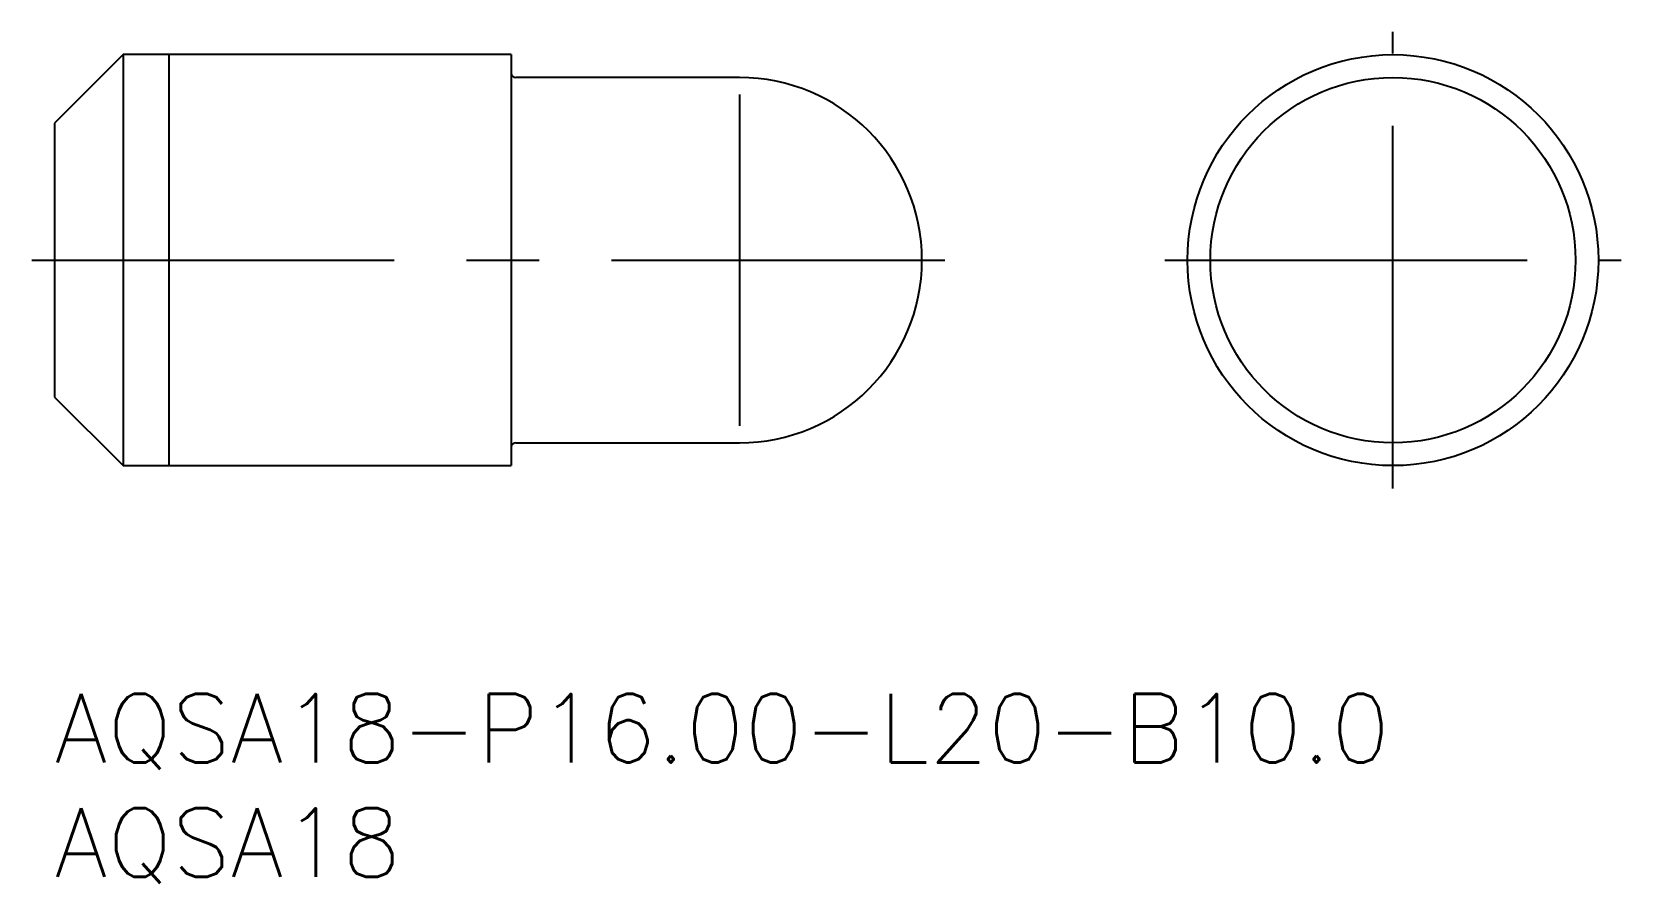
# Model space of a CAD drawing. Extents: x -1 to 68.6, y -8.3 to 29.
import ezdxf

# ---------------------------------------------------------------- set-up
doc = ezdxf.new("R2010")
doc.units = 0
doc.header["$LTSCALE"] = 0.5
doc.linetypes.add('CENTER', pattern=[50.8, 31.75, -6.35, 6.35, -6.35])
for name, color, linetype in [('MSM_CENTER', 1, 'CENTER'), ('MSM_CONTINUOUS', 7, 'CONTINUOUS'), ('MSM_NARROW', 5, 'CONTINUOUS'), ('MSM_PART_NUMBER', 7, 'CONTINUOUS')]:
    doc.layers.add(name, color=color, linetype=linetype)
doc.styles.get("Standard").update_dxf_attribs({"font": 'txt.shx', "height": 1, "bigfont": 'bigfont.shx'})

# ---------------------------------------------------------------- blocks, each defined once
blk = doc.blocks.new('*U13')
at = {"layer": 'MSM_PART_NUMBER'}
blk.add_text('AQSA18-P16.00-L20-B10.0', height=3, dxfattribs=at).set_placement((0, -3))
blk = doc.blocks.new('*U14')
at = {"layer": 'MSM_PART_NUMBER'}
blk.add_text('AQSA18', height=3, dxfattribs=at).set_placement((0, -8))

msp = doc.modelspace()

# ---------------------------------------------------------------- linework, layer by layer
at = {"layer": 'MSM_CENTER'}
for p, q in [((58.636, 9), (58.636, 29)), ((-1, 19), (39, 19)), ((48.636, 19), (68.636, 19))]:
    msp.add_line(p, q, dxfattribs=at)
at = {"layer": 'MSM_CONTINUOUS'}
for p, q in [((3, 28), (0, 25)), ((20, 28), (3, 28)), ((3, 28), (3, 10)), ((20, 28), (20, 10)), ((30, 27), (20.2, 27)), ((0, 25), (0, 13)), ((0, 13), (3, 10)), ((20.2, 11), (30, 11)), ((3, 10), (20, 10))]:
    msp.add_line(p, q, dxfattribs=at)
for radius in [9, 8]:
    msp.add_circle((58.636, 19), radius, dxfattribs=at)
for centre, radius, start, end in [((20.2, 27.2), 0.2, 180, 270), ((30, 19), 8, 270, 90), ((20.2, 10.8), 0.2, 90, 180)]:
    msp.add_arc(centre, radius, start, end, dxfattribs=at)
at = {"layer": 'MSM_NARROW'}
for p, q in [((5, 28), (5, 10)), ((30, 26.25), (30, 11.75))]:
    msp.add_line(p, q, dxfattribs=at)

# ---------------------------------------------------------------- block references
at = {"layer": 'MSM_CONTINUOUS'}
for name in ['*U13', '*U14']:
    msp.add_blockref(name, (0, 0), dxfattribs=at)

doc.saveas('drawing.dxf')
